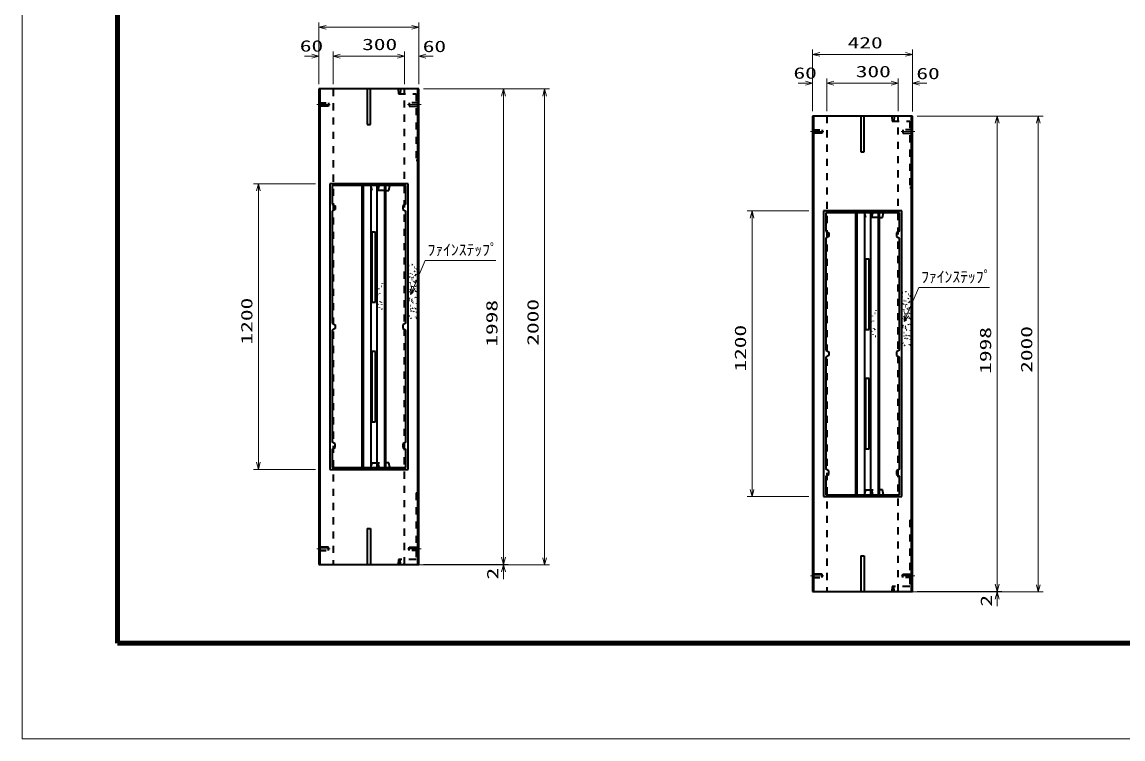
# Model space of a CAD drawing. Units: millimetres on the paper. Extents: x 0 to 842, y 1 to 595.
# Drawn here: x 0.5 to 231.9, y 0.5 to 151.2 of the extents above; entities that cross this region are included whole.
import ezdxf
from ezdxf.enums import TextEntityAlignment as Align

# ---------------------------------------------------------------- set-up
doc = ezdxf.new("R2010")
doc.units = ezdxf.units.MM
doc.linetypes.add('CHAIN', pattern=[18.5, 12, -1.5, 3.5, -1.5])
doc.linetypes.add('USER1', pattern=[3, 1.5, -1.5])
doc.layers.add('D-TTL-LINE（区切線）', color=1, linetype='Continuous', lineweight=35)
doc.layers.add('D-TTL（外枠）', color=2, linetype='Continuous', lineweight=140)
doc.styles.add('ＭＳ ゴシック', font='')
doc.styles.get('ＭＳ ゴシック').set_extended_font_data('MS Gothic')

# ---------------------------------------------------------------- blocks, each defined once
blk = doc.blocks.new('_Open30@@SfigorgFlag@@4')
at = {"color": 7, "linetype": 'Continuous', "lineweight": 13}
for p, q in [((-1, 0.2679), (0, 0)), ((0, 0), (-1, -0.2679)), ((0, 0), (-1, 0))]:
    blk.add_line(p, q, dxfattribs=at)

msp = doc.modelspace()

# ---------------------------------------------------------------- linework, layer by layer
at = {"layer": 'D-TTL-LINE（区切線）', "color": 7, "lineweight": 18}
for p, q in [((0.5, 594.51), (0.5, 0.51)), ((0.5, 0.51), (841.5, 0.51))]:
    msp.add_line(p, q, dxfattribs=at)
at = {"layer": 'D-TTL-LINE（区切線）', "color": 7, "lineweight": 13}
for p, q in [((62.891, 145.003), (62.891, 151.053)), ((83.891, 145.033), (83.891, 151.053)), ((64.391, 150.053), (82.391, 150.053)), ((61.391, 144.003), (59.891, 144.003)), ((62.891, 138.106), (62.891, 145.003)), ((65.891, 138.106), (65.891, 145.003)), ((65.891, 138.158), (65.891, 145.003)), ((67.391, 144.003), (79.391, 144.003)), ((67.391, 144.003), (68.891, 144.003)), ((79.391, 144.003), (77.891, 144.003)), ((80.891, 138.106), (80.891, 145.003)), ((80.891, 138.106), (80.891, 145.003)), ((83.891, 138.076), (83.891, 145.003)), ((85.391, 144.003), (86.891, 144.003)), ((166.631, 139.306), (166.631, 145.357)), ((168.131, 144.357), (186.131, 144.357)), ((187.631, 139.337), (187.631, 145.357)), ((166.631, 132.41), (166.631, 139.306)), ((169.631, 132.41), (169.631, 139.306)), ((169.631, 132.461), (169.631, 139.306)), ((184.631, 132.41), (184.631, 139.306)), ((184.631, 132.41), (184.631, 139.306)), ((187.631, 132.379), (187.631, 139.306)), ((84.891, 137.106), (102.68, 137.106)), ((101.243, 137.106), (111.32, 137.106)), ((165.131, 138.306), (163.631, 138.306)), ((171.131, 138.306), (183.131, 138.306)), ((171.131, 138.306), (172.631, 138.306)), ((183.131, 138.306), (181.631, 138.306)), ((189.131, 138.306), (190.631, 138.306)), ((101.68, 38.706), (101.68, 135.606)), ((110.32, 38.606), (110.32, 135.606)), ((188.631, 131.41), (206.42, 131.41)), ((204.982, 131.41), (215.059, 131.41)), ((205.42, 33.01), (205.42, 129.91)), ((214.059, 32.91), (214.059, 129.91)), ((62.141, 117.156), (49.177, 117.156)), ((50.177, 58.656), (50.177, 115.656)), ((165.881, 111.46), (152.917, 111.46)), ((153.917, 52.96), (153.917, 109.96)), ((85.234, 101.065), (82.735, 95.315)), ((100.064, 101.065), (85.234, 101.065)), ((188.974, 95.368), (186.474, 89.618)), ((203.803, 95.368), (188.974, 95.368)), ((62.141, 57.156), (49.177, 57.156)), ((165.881, 51.46), (152.917, 51.46)), ((101.68, 38.706), (101.68, 40.206)), ((83.641, 37.106), (102.68, 37.106)), ((84.891, 37.206), (102.68, 37.206)), ((84.891, 37.206), (102.68, 37.206)), ((100.243, 37.106), (111.32, 37.106)), ((101.68, 35.606), (101.68, 34.106)), ((205.42, 33.01), (205.42, 34.51)), ((187.381, 31.41), (206.42, 31.41)), ((188.631, 31.51), (206.42, 31.51)), ((188.631, 31.51), (206.42, 31.51)), ((203.982, 31.41), (215.059, 31.41)), ((205.42, 29.91), (205.42, 28.41))]:
    msp.add_line(p, q, dxfattribs=at)
at = {"layer": 'D-TTL-LINE（区切線）'}
for p, q in [((83.891, 137.106), (62.891, 137.106)), ((62.891, 137.106), (62.891, 37.206)), ((63.141, 37.206), (63.141, 137.106)), ((73.016, 137.106), (73.016, 129.606)), ((73.766, 129.606), (73.766, 137.106)), ((83.641, 137.106), (83.641, 37.206)), ((83.891, 37.206), (83.891, 137.106)), ((73.016, 129.606), (73.766, 129.606)), ((187.631, 131.41), (166.631, 131.41)), ((166.631, 131.41), (166.631, 31.51)), ((166.881, 31.51), (166.881, 131.41)), ((176.756, 131.41), (176.756, 123.91)), ((177.506, 123.91), (177.506, 131.41)), ((187.381, 131.41), (187.381, 31.51)), ((187.631, 31.51), (187.631, 131.41)), ((176.756, 123.91), (177.506, 123.91)), ((81.661, 117.156), (65.161, 117.156)), ((65.161, 117.156), (65.161, 57.156)), ((77.035, 116.781), (65.661, 116.781)), ((65.661, 116.781), (65.661, 112.909)), ((71.917, 116.781), (71.917, 57.531)), ((72.167, 116.781), (72.167, 57.531)), ((73.786, 116.781), (73.786, 57.531)), ((75.036, 116.781), (75.036, 57.531)), ((76.656, 116.781), (76.656, 57.531)), ((76.785, 116.781), (76.826, 115.781)), ((77.815, 116.781), (76.785, 116.781)), ((76.826, 115.781), (77.563, 115.781)), ((76.906, 116.781), (76.906, 57.531)), ((77.563, 115.781), (77.815, 116.781)), ((81.161, 116.781), (77.815, 116.781)), ((81.161, 112.909), (81.161, 116.781)), ((81.661, 57.156), (81.661, 117.156)), ((65.661, 112.909), (66.29, 112.546)), ((66.29, 111.772), (65.661, 111.409)), ((65.661, 111.409), (65.661, 87.906)), ((66.29, 112.546), (66.29, 111.772)), ((81.161, 112.909), (80.532, 112.546)), ((80.532, 112.546), (80.532, 111.772)), ((80.532, 111.772), (81.161, 111.409)), ((81.161, 87.906), (81.161, 111.409)), ((185.401, 111.46), (168.901, 111.46)), ((168.901, 111.46), (168.901, 51.46)), ((180.774, 111.085), (169.401, 111.085)), ((169.401, 111.085), (169.401, 107.212)), ((175.656, 111.085), (175.656, 51.835)), ((175.906, 111.085), (175.906, 51.835)), ((177.526, 111.085), (177.526, 51.835)), ((178.776, 111.085), (178.776, 51.835)), ((180.395, 111.085), (180.395, 51.835)), ((180.524, 111.085), (180.566, 110.085)), ((181.554, 111.085), (180.524, 111.085)), ((180.645, 111.085), (180.645, 51.835)), ((181.303, 110.085), (181.554, 111.085)), ((184.901, 111.085), (181.554, 111.085)), ((184.901, 107.212), (184.901, 111.085)), ((185.401, 51.46), (185.401, 111.46)), ((180.566, 110.085), (181.303, 110.085)), ((74.786, 107.031), (74.036, 107.031)), ((74.036, 107.031), (74.036, 92.281)), ((74.786, 92.281), (74.786, 107.031)), ((169.401, 107.212), (170.03, 106.849)), ((170.03, 106.849), (170.03, 106.076)), ((184.901, 107.212), (184.272, 106.849)), ((184.272, 106.849), (184.272, 106.076)), ((170.03, 106.076), (169.401, 105.712)), ((169.401, 105.712), (169.401, 82.21)), ((184.272, 106.076), (184.901, 105.712)), ((184.901, 82.21), (184.901, 105.712)), ((81.793, 100.009), (81.866, 99.99)), ((82.419, 100.184), (82.476, 100.232)), ((82.476, 100.232), (82.525, 100.175)), ((82.994, 99.678), (83.069, 99.678)), ((178.526, 101.335), (177.776, 101.335)), ((177.776, 101.335), (177.776, 86.585)), ((178.526, 86.585), (178.526, 101.335)), ((81.679, 99.154), (81.732, 99.101)), ((81.732, 99.101), (81.785, 99.154)), ((81.943, 97.609), (81.881, 97.566)), ((81.943, 97.609), (81.986, 97.547)), ((82.159, 98.282), (82.086, 98.295)), ((82.376, 97.432), (82.438, 97.475)), ((82.438, 97.475), (82.481, 97.414)), ((82.498, 98.211), (82.524, 98.281)), ((82.707, 97.535), (82.775, 97.567)), ((82.978, 98.746), (82.906, 98.726)), ((82.959, 98.818), (82.978, 98.746)), ((83.095, 97.908), (83.108, 97.982)), ((83.108, 97.982), (83.182, 97.969)), ((83.29, 98.108), (83.351, 98.151)), ((83.342, 99.293), (83.395, 99.346)), ((83.351, 98.151), (83.394, 98.09)), ((83.395, 99.346), (83.448, 99.293)), ((75.47, 95.059), (75.476, 95.134)), ((75.948, 95.674), (76.023, 95.68)), ((76.257, 96.181), (76.277, 96.253)), ((76.73, 96.764), (76.677, 96.817)), ((76.705, 96.056), (76.77, 96.094)), ((76.724, 94.966), (76.755, 94.898)), ((76.73, 96.764), (76.783, 96.817)), ((82.053, 96.196), (82.128, 96.196)), ((82.072, 96.366), (82.059, 96.44)), ((82.067, 94.858), (82.139, 94.877)), ((82.139, 94.877), (82.12, 94.95)), ((82.297, 95.674), (82.225, 95.654)), ((82.485, 97.005), (82.41, 97.011)), ((82.46, 95.637), (82.521, 95.594)), ((82.521, 95.594), (82.478, 95.532)), ((82.829, 96.589), (82.781, 96.646)), ((82.94, 96.531), (82.878, 96.488)), ((82.983, 96.47), (82.94, 96.531)), ((83.141, 95.681), (83.215, 95.694)), ((83.231, 96.479), (83.158, 96.492)), ((83.215, 95.694), (83.228, 95.62)), ((83.218, 96.405), (83.231, 96.479)), ((83.222, 96.857), (83.26, 96.922)), ((83.26, 96.922), (83.325, 96.884)), ((75.319, 93.721), (75.266, 93.774)), ((75.688, 94.022), (75.72, 94.09)), ((81.906, 92.653), (81.831, 92.66)), ((81.903, 94.477), (81.866, 94.412)), ((81.893, 93.068), (81.951, 93.116)), ((81.951, 93.116), (81.903, 93.173)), ((82.326, 94.121), (82.313, 94.047)), ((82.46, 92.883), (82.388, 92.902)), ((82.441, 92.81), (82.46, 92.883)), ((82.58, 94.311), (82.519, 94.268)), ((82.58, 94.311), (82.623, 94.249)), ((83.021, 93.323), (83.082, 93.366)), ((83.082, 93.366), (83.125, 93.305)), ((83.271, 94.626), (83.197, 94.613)), ((83.284, 94.552), (83.271, 94.626)), ((83.374, 93.314), (83.361, 93.24)), ((83.513, 94.456), (83.451, 94.499)), ((83.47, 94.394), (83.513, 94.456)), ((185.419, 93.458), (185.472, 93.405)), ((185.472, 93.405), (185.525, 93.458)), ((185.533, 94.312), (185.605, 94.293)), ((185.899, 92.585), (185.825, 92.598)), ((186.159, 94.488), (186.216, 94.536)), ((186.216, 94.536), (186.264, 94.478)), ((186.238, 92.514), (186.264, 92.584)), ((186.718, 93.049), (186.645, 93.03)), ((186.698, 93.121), (186.718, 93.049)), ((186.734, 93.981), (186.809, 93.981)), ((187.082, 93.597), (187.135, 93.65)), ((187.135, 93.65), (187.188, 93.597)), ((74.036, 92.281), (74.786, 92.281)), ((75.326, 91.895), (75.301, 91.824)), ((75.546, 91.248), (75.577, 91.18)), ((75.78, 92.359), (75.761, 92.432)), ((75.964, 92.272), (75.9, 92.234)), ((75.964, 92.272), (76.002, 92.207)), ((76.069, 90.824), (76.126, 90.872)), ((76.088, 91.803), (76.142, 91.856)), ((76.126, 90.872), (76.174, 90.815)), ((76.705, 91.311), (76.724, 91.383)), ((82.114, 90.828), (82.046, 90.859)), ((82.054, 91.607), (82.129, 91.607)), ((82.221, 90.47), (82.296, 90.464)), ((82.296, 90.464), (82.289, 90.389)), ((82.44, 92.509), (82.367, 92.49)), ((82.459, 92.437), (82.44, 92.509)), ((82.566, 90.999), (82.494, 91.018)), ((82.566, 90.999), (82.547, 90.926)), ((82.626, 92.152), (82.683, 92.2)), ((82.683, 92.2), (82.635, 92.257)), ((82.79, 90.316), (82.732, 90.267)), ((82.741, 90.373), (82.79, 90.316)), ((83.15, 90.996), (83.157, 91.071)), ((83.347, 90.844), (83.298, 90.901)), ((83.379, 92.117), (83.373, 92.043)), ((83.479, 90.159), (83.486, 90.233)), ((179.997, 90.484), (180.016, 90.557)), ((180.47, 91.067), (180.417, 91.12)), ((180.445, 90.36), (180.51, 90.397)), ((180.47, 91.067), (180.523, 91.12)), ((185.682, 91.912), (185.621, 91.869)), ((185.682, 91.912), (185.725, 91.851)), ((185.793, 90.499), (185.868, 90.499)), ((185.812, 90.669), (185.799, 90.743)), ((186.116, 91.736), (186.177, 91.779)), ((186.225, 91.308), (186.15, 91.315)), ((186.177, 91.779), (186.221, 91.717)), ((186.447, 91.838), (186.515, 91.87)), ((186.569, 90.892), (186.52, 90.95)), ((186.68, 90.834), (186.618, 90.791)), ((186.723, 90.773), (186.68, 90.834)), ((186.835, 92.212), (186.848, 92.286)), ((186.848, 92.286), (186.922, 92.273)), ((186.971, 90.782), (186.897, 90.795)), ((186.958, 90.708), (186.971, 90.782)), ((186.962, 91.16), (187, 91.225)), ((187, 91.225), (187.065, 91.188)), ((187.03, 92.412), (187.091, 92.455)), ((187.091, 92.455), (187.134, 92.393)), ((81.851, 89.45), (81.904, 89.397)), ((82.152, 88.975), (82.22, 88.944)), ((82.22, 88.944), (82.188, 88.876)), ((83.257, 89.112), (83.263, 89.187)), ((83.395, 88.911), (83.453, 88.96)), ((83.453, 88.96), (83.405, 89.017)), ((179.059, 88.024), (179.006, 88.077)), ((179.209, 89.362), (179.216, 89.437)), ((179.428, 88.326), (179.459, 88.394)), ((179.688, 89.977), (179.763, 89.984)), ((180.463, 89.27), (180.495, 89.202)), ((185.643, 88.78), (185.605, 88.715)), ((185.806, 89.161), (185.879, 89.181)), ((185.879, 89.181), (185.859, 89.253)), ((186.037, 89.977), (185.964, 89.958)), ((186.066, 88.424), (186.052, 88.35)), ((186.199, 89.94), (186.261, 89.897)), ((186.261, 89.897), (186.218, 89.836)), ((186.32, 88.614), (186.259, 88.571)), ((186.32, 88.614), (186.363, 88.553)), ((186.88, 89.985), (186.954, 89.998)), ((187.01, 88.93), (186.936, 88.917)), ((186.954, 89.998), (186.967, 89.924)), ((187.023, 88.856), (187.01, 88.93)), ((187.252, 88.759), (187.191, 88.802)), ((187.209, 88.697), (187.252, 88.759)), ((65.661, 87.906), (66.29, 87.543)), ((65.661, 87.906), (66.29, 87.543)), ((66.29, 86.769), (65.661, 86.406)), ((65.661, 86.406), (65.661, 62.904)), ((66.29, 87.543), (66.29, 86.769)), ((66.29, 87.543), (66.29, 86.769)), ((81.161, 87.906), (80.532, 87.543)), ((80.532, 87.543), (80.532, 86.769)), ((80.532, 86.769), (81.161, 86.406)), ((81.161, 62.904), (81.161, 86.406)), ((177.776, 86.585), (178.526, 86.585)), ((179.066, 86.198), (179.04, 86.128)), ((179.52, 86.663), (179.501, 86.735)), ((179.704, 86.575), (179.639, 86.537)), ((179.704, 86.575), (179.742, 86.51)), ((179.828, 86.106), (179.881, 86.159)), ((180.444, 85.614), (180.464, 85.687)), ((185.646, 86.957), (185.571, 86.963)), ((185.633, 87.371), (185.69, 87.419)), ((185.69, 87.419), (185.642, 87.477)), ((185.794, 85.91), (185.869, 85.91)), ((186.179, 86.813), (186.107, 86.793)), ((186.2, 87.186), (186.127, 87.205)), ((186.199, 86.74), (186.179, 86.813)), ((186.18, 87.114), (186.2, 87.186)), ((186.366, 86.455), (186.423, 86.503)), ((186.423, 86.503), (186.375, 86.561)), ((186.761, 87.627), (186.822, 87.67)), ((186.822, 87.67), (186.865, 87.608)), ((187.114, 87.617), (187.101, 87.544)), ((187.119, 86.421), (187.113, 86.346)), ((179.285, 85.552), (179.317, 85.484)), ((179.808, 85.127), (179.866, 85.176)), ((179.866, 85.176), (179.914, 85.118)), ((185.59, 83.753), (185.643, 83.7)), ((185.853, 85.131), (185.785, 85.163)), ((185.961, 84.774), (186.036, 84.767)), ((186.036, 84.767), (186.029, 84.692)), ((186.306, 85.302), (186.233, 85.321)), ((186.306, 85.302), (186.286, 85.23)), ((186.529, 84.619), (186.472, 84.571)), ((186.481, 84.676), (186.529, 84.619)), ((186.89, 85.3), (186.897, 85.375)), ((186.996, 83.416), (187.003, 83.49)), ((187.086, 85.147), (187.038, 85.205)), ((187.193, 83.263), (187.144, 83.32)), ((187.219, 84.462), (187.225, 84.537)), ((74.786, 81.931), (74.036, 81.931)), ((74.036, 81.931), (74.036, 67.181)), ((74.786, 67.181), (74.786, 81.931)), ((169.401, 82.21), (170.03, 81.846)), ((169.401, 82.21), (170.03, 81.846)), ((170.03, 81.073), (169.401, 80.71)), ((170.03, 81.846), (170.03, 81.073)), ((170.03, 81.846), (170.03, 81.073)), ((184.901, 82.21), (184.272, 81.846)), ((184.272, 81.846), (184.272, 81.073)), ((184.272, 81.073), (184.901, 80.71)), ((185.892, 83.279), (185.96, 83.247)), ((185.96, 83.247), (185.928, 83.179)), ((187.135, 83.215), (187.193, 83.263)), ((169.401, 80.71), (169.401, 57.207)), ((184.901, 57.207), (184.901, 80.71)), ((178.526, 76.235), (177.776, 76.235)), ((177.776, 76.235), (177.776, 61.485)), ((178.526, 61.485), (178.526, 76.235)), ((74.036, 67.181), (74.786, 67.181)), ((66.29, 62.54), (65.661, 62.904)), ((66.29, 61.767), (66.29, 62.54)), ((81.161, 62.904), (80.532, 62.54)), ((80.532, 62.54), (80.532, 61.767)), ((65.661, 61.404), (66.29, 61.767)), ((65.661, 61.404), (65.661, 57.531)), ((80.532, 61.767), (81.161, 61.404)), ((81.161, 57.531), (81.161, 61.404)), ((177.776, 61.485), (178.526, 61.485)), ((76.826, 58.531), (76.785, 57.531)), ((77.563, 58.531), (76.826, 58.531)), ((77.815, 57.531), (77.563, 58.531)), ((65.161, 57.156), (81.661, 57.156)), ((65.661, 57.531), (77.035, 57.531)), ((76.785, 57.531), (77.815, 57.531)), ((77.815, 57.531), (81.161, 57.531)), ((170.03, 56.844), (169.401, 57.207)), ((169.401, 55.707), (170.03, 56.07)), ((169.401, 55.707), (169.401, 51.835)), ((170.03, 56.07), (170.03, 56.844)), ((184.901, 57.207), (184.272, 56.844)), ((184.272, 56.844), (184.272, 56.07)), ((184.272, 56.07), (184.901, 55.707)), ((184.901, 51.835), (184.901, 55.707)), ((168.901, 51.46), (185.401, 51.46)), ((169.401, 51.835), (180.774, 51.835)), ((180.566, 52.835), (180.524, 51.835)), ((180.524, 51.835), (181.554, 51.835)), ((181.303, 52.835), (180.566, 52.835)), ((181.554, 51.835), (181.303, 52.835)), ((181.554, 51.835), (184.901, 51.835)), ((73.016, 44.706), (73.016, 37.206)), ((73.016, 44.706), (73.766, 44.706)), ((73.766, 44.706), (73.766, 37.206)), ((62.891, 37.206), (83.891, 37.206)), ((64.641, 37.106), (64.541, 37.206)), ((66.141, 37.106), (64.641, 37.106)), ((66.141, 37.106), (66.241, 37.206)), ((80.641, 37.106), (80.541, 37.206)), ((82.141, 37.106), (80.641, 37.106)), ((82.141, 37.106), (82.241, 37.206)), ((176.756, 39.01), (176.756, 31.51)), ((176.756, 39.01), (177.506, 39.01)), ((177.506, 39.01), (177.506, 31.51)), ((166.631, 31.51), (187.631, 31.51)), ((168.381, 31.41), (168.281, 31.51)), ((169.881, 31.41), (168.381, 31.41)), ((169.881, 31.41), (169.981, 31.51)), ((184.381, 31.41), (184.281, 31.51)), ((185.881, 31.41), (184.381, 31.41)), ((185.881, 31.41), (185.981, 31.51))]:
    msp.add_line(p, q, dxfattribs=at)
at = {"layer": 'D-TTL-LINE（区切線）', "linetype": 'USER1'}
for p, q in [((65.891, 137.106), (65.891, 37.206)), ((79.532, 137.106), (79.613, 136.056)), ((80.053, 137.106), (79.979, 136.056)), ((80.891, 37.206), (80.891, 137.106)), ((62.891, 134.206), (64.891, 134.206)), ((64.891, 134.206), (64.891, 133.506)), ((79.613, 136.056), (83.309, 136.056)), ((83.891, 134.206), (81.891, 134.206)), ((81.891, 134.206), (81.891, 133.506)), ((83.309, 136.056), (83.309, 122.106)), ((64.891, 133.506), (62.891, 133.506)), ((81.891, 133.506), (83.891, 133.506)), ((169.631, 131.41), (169.631, 31.51)), ((183.272, 131.41), (183.353, 130.36)), ((183.353, 130.36), (187.049, 130.36)), ((183.793, 131.41), (183.719, 130.36)), ((184.631, 31.51), (184.631, 131.41)), ((187.049, 130.36), (187.049, 116.41)), ((166.631, 128.51), (168.631, 128.51)), ((168.631, 127.81), (166.631, 127.81)), ((168.631, 128.51), (168.631, 127.81)), ((187.631, 128.51), (185.631, 128.51)), ((185.631, 128.51), (185.631, 127.81)), ((185.631, 127.81), (187.631, 127.81)), ((83.309, 122.106), (83.884, 122.106)), ((74.095, 115.781), (73.826, 116.783)), ((76.826, 115.781), (74.095, 115.781)), ((75.332, 115.781), (75.581, 116.781)), ((187.049, 116.41), (187.624, 116.41)), ((177.834, 110.085), (177.566, 111.086)), ((179.071, 110.085), (179.321, 111.085)), ((180.566, 110.085), (177.834, 110.085)), ((73.826, 57.53), (74.095, 58.531)), ((74.095, 58.531), (76.826, 58.531)), ((75.581, 57.531), (75.332, 58.531)), ((83.316, 52.206), (83.316, 38.256)), ((83.316, 52.206), (83.891, 52.206)), ((177.566, 51.834), (177.834, 52.835)), ((177.834, 52.835), (180.566, 52.835)), ((179.321, 51.835), (179.071, 52.835)), ((187.056, 46.51), (187.056, 32.56)), ((187.056, 46.51), (187.631, 46.51)), ((64.891, 40.806), (62.891, 40.806)), ((62.891, 40.106), (64.891, 40.106)), ((64.891, 40.106), (64.891, 40.806)), ((81.891, 40.806), (83.891, 40.806)), ((81.891, 40.106), (81.891, 40.806)), ((83.891, 40.106), (81.891, 40.106)), ((79.62, 38.256), (79.539, 37.206)), ((83.316, 38.256), (79.62, 38.256)), ((80.06, 37.206), (79.986, 38.256)), ((168.631, 35.11), (166.631, 35.11)), ((168.631, 34.41), (168.631, 35.11)), ((185.631, 35.11), (187.631, 35.11)), ((185.631, 34.41), (185.631, 35.11)), ((166.631, 34.41), (168.631, 34.41)), ((183.36, 32.56), (183.279, 31.51)), ((187.056, 32.56), (183.36, 32.56)), ((183.8, 31.51), (183.726, 32.56)), ((187.631, 34.41), (185.631, 34.41))]:
    msp.add_line(p, q, dxfattribs=at)
at = {"layer": 'D-TTL-LINE（区切線）', "color": 2, "linetype": 'CHAIN', "lineweight": 18}
for p, q in [((62.429, 133.856), (65.278, 133.856)), ((81.504, 133.856), (84.353, 133.856)), ((166.169, 128.16), (169.018, 128.16)), ((185.244, 128.16), (188.093, 128.16)), ((62.429, 40.456), (65.278, 40.456)), ((84.353, 40.456), (81.504, 40.456)), ((166.169, 34.76), (169.018, 34.76)), ((188.093, 34.76), (185.244, 34.76))]:
    msp.add_line(p, q, dxfattribs=at)
at = {"layer": 'D-TTL（外枠）'}
for p, q in [((20.6, 574.41), (20.6, 20.61)), ((20.6, 20.61), (821.4, 20.61))]:
    msp.add_line(p, q, dxfattribs=at)

# ---------------------------------------------------------------- block references
at = {"layer": 'D-TTL-LINE（区切線）', "xscale": 1.5, "yscale": 1.5}
for p, rotation in [((62.891, 150.053), 180), ((65.891, 144.003), 180), ((65.891, 144.003), 180), ((83.891, 144.003), 180), ((166.631, 144.357), 180), ((101.68, 137.106), 90), ((110.32, 137.106), 90), ((169.631, 138.306), 180), ((169.631, 138.306), 180), ((187.631, 138.306), 180), ((205.42, 131.41), 90), ((214.059, 131.41), 90), ((50.177, 117.156), 90), ((153.917, 111.46), 90), ((82.137, 93.939), 246.50838), ((185.876, 88.242), 246.50838), ((50.177, 57.156), 270), ((153.917, 51.46), 270), ((101.68, 37.206), 270), ((101.68, 37.206), 270), ((101.68, 37.106), 90), ((110.32, 37.106), 270), ((205.42, 31.51), 270), ((205.42, 31.51), 270), ((214.059, 31.41), 270), ((205.42, 31.41), 90)]:
    msp.add_blockref('_Open30@@SfigorgFlag@@4', p, dxfattribs=dict(at, rotation=rotation))
for p in [(83.891, 150.053), (62.891, 144.003), (80.891, 144.003), (80.891, 144.003), (187.631, 144.357), (166.631, 138.306), (184.631, 138.306), (184.631, 138.306)]:
    msp.add_blockref('_Open30@@SfigorgFlag@@4', p, dxfattribs=at)

# ---------------------------------------------------------------- texts
at = {"layer": 'D-TTL-LINE（区切線）', "color": 7, "style": 'ＭＳ ゴシック', "width": 1.5}
for s, p in [('60', (58.877, 144.221)), ('300', (71.975, 144.54)), ('60', (84.711, 144.127)), ('420', (174.006, 144.894)), ('60', (162.616, 138.525)), ('300', (175.714, 138.844)), ('60', (188.45, 138.43))]:
    msp.add_text(s, height=2.405, dxfattribs=at).set_placement(p, align=Align.BOTTOM_LEFT)
at = {"layer": 'D-TTL-LINE（区切線）', "color": 7, "style": 'ＭＳ ゴシック'}
for p in [(85.714, 101.389), (189.453, 95.693)]:
    msp.add_text('ﾌｧｲﾝｽﾃｯﾌﾟ', height=2.405, dxfattribs=at).set_placement(p, align=Align.BOTTOM_LEFT)
at = {"layer": 'D-TTL-LINE（区切線）', "color": 7, "style": 'ＭＳ ゴシック', "width": 1.5}
for s, p in [('1200', (49.64, 83.406)), ('2000', (109.782, 83.148)), ('1998', (101.142, 82.948)), ('1200', (153.38, 77.71)), ('1998', (204.882, 77.251)), ('2000', (213.522, 77.451)), ('2', (101.318, 34.018)), ('2', (205.057, 28.322))]:
    msp.add_text(s, height=2.405, rotation=90, dxfattribs=at).set_placement(p, align=Align.BOTTOM_LEFT)

doc.saveas('drawing.dxf')
